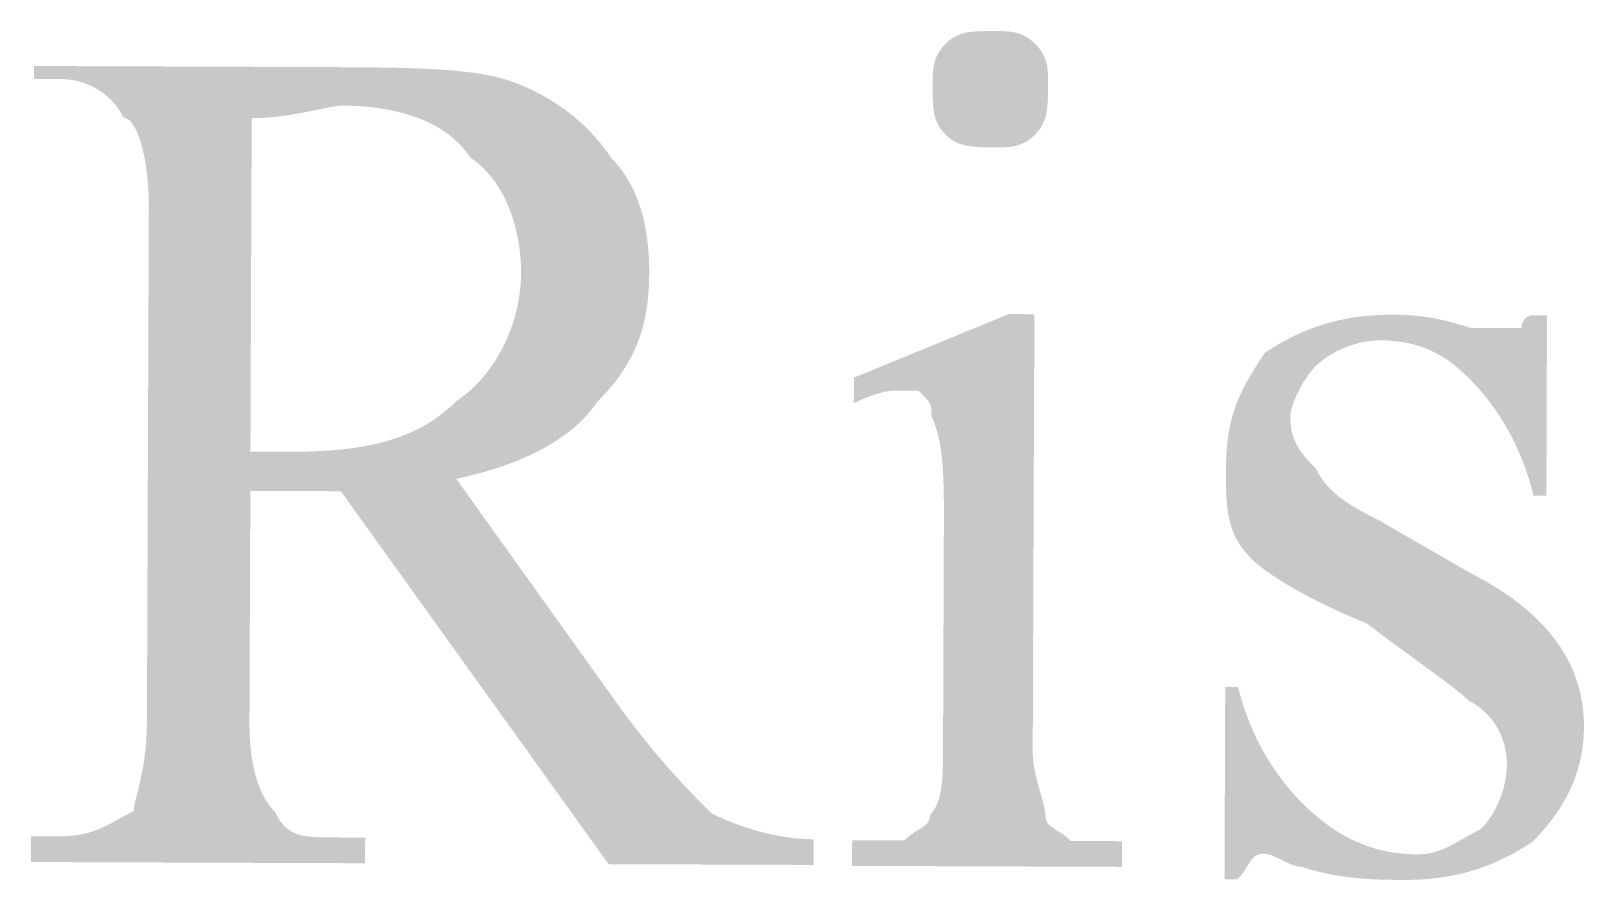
# Model space of a CAD drawing. Header units: millimetres. Extents: x -125 to 146, y -26 to 163.
# Drawn here: x 94.58 to 99.71, y 46.21 to 49.01 of the extents above; entities that cross this region are included whole.
import ezdxf

# ---------------------------------------------------------------- set-up
doc = ezdxf.new("R2010")
doc.units = ezdxf.units.MM
doc.header["$MEASUREMENT"] = 0
doc.layers.get('0').update_dxf_attribs({"color": 255, "linetype": 'CONTINUOUS'})

msp = doc.modelspace()

# ---------------------------------------------------------------- hatches: boundary and pattern name
at = {"true_color": 0x000007}
h = msp.add_hatch(color=7, dxfattribs=at)
h.paths.add_polyline_path([(97.7739, 49.0098), (97.7792, 49.0098), (97.7845, 49.0098), (97.7898, 49.0097), (97.7951, 49.0096), (97.8004, 49.0093), (97.8057, 49.009), (97.811, 49.0086), (97.8162, 49.0081), (97.8215, 49.0074), (97.8268, 49.0066), (97.8321, 49.0055), (97.8374, 49.0043), (97.8427, 49.0028), (97.848, 49.0011), (97.8533, 48.9992), (97.8585, 48.997), (97.8638, 48.9944), (97.8691, 48.9916), (97.8744, 48.9885), (97.8797, 48.9849), (97.8849, 48.9811), (97.8902, 48.9768), (97.8955, 48.9721), (97.9008, 48.967), (97.9058, 48.9617), (97.9105, 48.9564), (97.9147, 48.9511), (97.9185, 48.9458), (97.922, 48.9405), (97.9251, 48.9352), (97.9279, 48.9299), (97.9304, 48.9246), (97.9326, 48.9193), (97.9345, 48.914), (97.9362, 48.9087), (97.9376, 48.9034), (97.9388, 48.8981), (97.9398, 48.8928), (97.9406, 48.8875), (97.9412, 48.8822), (97.9417, 48.8769), (97.9421, 48.8716), (97.9423, 48.8663), (97.9425, 48.861), (97.9426, 48.8557), (97.9426, 48.8505), (97.9426, 48.8452), (97.9426, 48.8399), (97.9426, 48.8295), (97.9425, 48.8195), (97.9424, 48.8099), (97.9423, 48.8007), (97.9421, 48.7918), (97.9418, 48.7832), (97.9413, 48.775), (97.9408, 48.7671), (97.9401, 48.7594), (97.9392, 48.752), (97.9382, 48.7449), (97.937, 48.738), (97.9355, 48.7314), (97.9338, 48.7249), (97.9318, 48.7186), (97.9296, 48.7125), (97.9271, 48.7066), (97.9243, 48.7008), (97.9211, 48.6951), (97.9176, 48.6895), (97.9137, 48.6841), (97.9094, 48.6787), (97.9048, 48.6733), (97.8997, 48.668), (97.8943, 48.663), (97.889, 48.6584), (97.8837, 48.6541), (97.8784, 48.6503), (97.8731, 48.6468), (97.8678, 48.6437), (97.8625, 48.6409), (97.8572, 48.6384), (97.8519, 48.6362), (97.8466, 48.6343), (97.8413, 48.6327), (97.836, 48.6312), (97.8307, 48.63), (97.8254, 48.629), (97.8201, 48.6282), (97.8148, 48.6276), (97.8095, 48.6271), (97.8043, 48.6267), (97.799, 48.6265), (97.7937, 48.6263), (97.7884, 48.6262), (97.7831, 48.6262), (97.7778, 48.6262), (97.7725, 48.6262), (97.7621, 48.6262), (97.7522, 48.6263), (97.7427, 48.6264), (97.7335, 48.6265), (97.7247, 48.6267), (97.7163, 48.6271), (97.7082, 48.6275), (97.7004, 48.628), (97.6929, 48.6287), (97.6857, 48.6296), (97.6787, 48.6306), (97.672, 48.6318), (97.6655, 48.6333), (97.6592, 48.635), (97.6531, 48.637), (97.6471, 48.6392), (97.6413, 48.6417), (97.6356, 48.6445), (97.6301, 48.6477), (97.6246, 48.6512), (97.6192, 48.6551), (97.6139, 48.6594), (97.6086, 48.664), (97.6033, 48.6691), (97.5983, 48.6745), (97.5936, 48.6798), (97.5894, 48.6853), (97.5856, 48.6908), (97.5821, 48.6964), (97.579, 48.7021), (97.5762, 48.7079), (97.5737, 48.7138), (97.5715, 48.72), (97.5696, 48.7262), (97.568, 48.7327), (97.5665, 48.7394), (97.5654, 48.7463), (97.5644, 48.7534), (97.5636, 48.7608), (97.5629, 48.7685), (97.5624, 48.7764), (97.5621, 48.7846), (97.5618, 48.7932), (97.5617, 48.8021), (97.5616, 48.8113), (97.5616, 48.8209), (97.5616, 48.8309), (97.5616, 48.8413), (97.5617, 48.8466), (97.5617, 48.8519), (97.5618, 48.8572), (97.5619, 48.8624), (97.5621, 48.8677), (97.5624, 48.873), (97.5628, 48.8783), (97.5634, 48.8836), (97.564, 48.8889), (97.5649, 48.8942), (97.5659, 48.8995), (97.5672, 48.9048), (97.5686, 48.91), (97.5703, 48.9153), (97.5723, 48.9206), (97.5745, 48.9259), (97.577, 48.9312), (97.5798, 48.9365), (97.583, 48.9417), (97.5865, 48.947), (97.5904, 48.9523), (97.5947, 48.9576), (97.5993, 48.9628), (97.6044, 48.9681), (97.6097, 48.9732), (97.6151, 48.9778), (97.6204, 48.982), (97.6259, 48.9859), (97.6314, 48.9893), (97.6369, 48.9925), (97.6426, 48.9953), (97.6484, 48.9977), (97.6544, 48.9999), (97.6605, 49.0018), (97.6668, 49.0035), (97.6734, 49.0049), (97.6801, 49.0061), (97.6871, 49.0071), (97.6943, 49.0079), (97.7018, 49.0085), (97.7096, 49.009), (97.7177, 49.0094), (97.7261, 49.0096), (97.7349, 49.0098), (97.7441, 49.0099), (97.7536, 49.0099), (97.7636, 49.0099)])
h.paths.add_polyline_path([(97.8975, 48.0754), (97.8921, 46.6334), (97.8923, 46.6228), (97.8929, 46.6123), (97.8938, 46.6017), (97.8951, 46.5913), (97.8967, 46.5809), (97.8985, 46.5706), (97.9006, 46.5603), (97.9028, 46.5503), (97.9052, 46.5403), (97.9077, 46.5306), (97.9102, 46.521), (97.9129, 46.5116), (97.9155, 46.5025), (97.918, 46.4936), (97.9205, 46.4849), (97.9229, 46.4765), (97.9252, 46.4684), (97.9272, 46.4606), (97.9291, 46.4532), (97.9306, 46.4461), (97.9319, 46.4394), (97.9329, 46.433), (97.9335, 46.4271), (97.9337, 46.4216), (97.9339, 46.4165), (97.9345, 46.4118), (97.9355, 46.4075), (97.937, 46.4035), (97.9387, 46.3999), (97.9409, 46.3964), (97.9433, 46.3932), (97.9461, 46.3902), (97.9492, 46.3873), (97.9525, 46.3845), (97.9561, 46.3818), (97.96, 46.3792), (97.9641, 46.3765), (97.9683, 46.3738), (97.9728, 46.371), (97.9774, 46.3681), (97.9822, 46.3651), (97.987, 46.3619), (97.992, 46.3584), (97.9971, 46.3547), (98.0023, 46.3507), (98.0075, 46.3464), (98.0128, 46.3417), (98.018, 46.3366), (98.0185, 46.3366), (98.0198, 46.3366), (98.0218, 46.3366), (98.0247, 46.3366), (98.0283, 46.3366), (98.0326, 46.3366), (98.0375, 46.3365), (98.0431, 46.3365), (98.0493, 46.3365), (98.056, 46.3365), (98.0632, 46.3364), (98.071, 46.3364), (98.0791, 46.3364), (98.0877, 46.3364), (98.0966, 46.3363), (98.1058, 46.3363), (98.1154, 46.3363), (98.1252, 46.3362), (98.1352, 46.3362), (98.1454, 46.3361), (98.1558, 46.3361), (98.1663, 46.3361), (98.1768, 46.336), (98.1874, 46.336), (98.1871, 46.2513), (97.2954, 46.2546), (97.2957, 46.3393), (97.3063, 46.3392), (97.3169, 46.3392), (97.3274, 46.3392), (97.3379, 46.3391), (97.3482, 46.3391), (97.3583, 46.3391), (97.3683, 46.339), (97.3779, 46.339), (97.3874, 46.3389), (97.3964, 46.3389), (97.4052, 46.3389), (97.4135, 46.3388), (97.4213, 46.3388), (97.4287, 46.3388), (97.4356, 46.3388), (97.4419, 46.3387), (97.4477, 46.3387), (97.4527, 46.3387), (97.4572, 46.3387), (97.4608, 46.3387), (97.4638, 46.3387), (97.4659, 46.3387), (97.4673, 46.3387), (97.4677, 46.3386), (97.473, 46.3437), (97.4783, 46.3484), (97.4836, 46.3526), (97.4887, 46.3566), (97.4939, 46.3603), (97.4989, 46.3637), (97.5038, 46.3669), (97.5086, 46.3699), (97.5132, 46.3727), (97.5177, 46.3755), (97.522, 46.3781), (97.5261, 46.3808), (97.5299, 46.3834), (97.5336, 46.3861), (97.5369, 46.3888), (97.54, 46.3917), (97.5428, 46.3947), (97.5453, 46.3979), (97.5475, 46.4013), (97.5493, 46.405), (97.5507, 46.409), (97.5518, 46.4133), (97.5525, 46.4179), (97.5527, 46.423), (97.5578, 46.4285), (97.5625, 46.4344), (97.5667, 46.4407), (97.5706, 46.4474), (97.5741, 46.4545), (97.5773, 46.4619), (97.5801, 46.4697), (97.5827, 46.4778), (97.5849, 46.4861), (97.5869, 46.4948), (97.5886, 46.5037), (97.5901, 46.5128), (97.5913, 46.5222), (97.5924, 46.5318), (97.5932, 46.5415), (97.5939, 46.5514), (97.5945, 46.5615), (97.5949, 46.5717), (97.5952, 46.582), (97.5955, 46.5924), (97.5956, 46.6028), (97.5957, 46.6134), (97.5958, 46.6239), (97.5958, 46.6345), (97.5985, 47.3568), (97.5985, 47.3778), (97.5986, 47.3983), (97.5986, 47.4183), (97.5986, 47.438), (97.5985, 47.4571), (97.5983, 47.4759), (97.5979, 47.4942), (97.5975, 47.512), (97.5969, 47.5295), (97.5961, 47.5464), (97.5952, 47.563), (97.594, 47.5791), (97.5926, 47.5947), (97.591, 47.61), (97.5891, 47.6247), (97.587, 47.6391), (97.5845, 47.653), (97.5818, 47.6664), (97.5787, 47.6795), (97.5752, 47.692), (97.5714, 47.7042), (97.5672, 47.7159), (97.5626, 47.7271), (97.5576, 47.738), (97.5576, 47.743), (97.5576, 47.7477), (97.5575, 47.752), (97.5574, 47.756), (97.5572, 47.7597), (97.557, 47.7631), (97.5566, 47.7663), (97.5561, 47.7693), (97.5554, 47.7722), (97.5546, 47.775), (97.5536, 47.7777), (97.5524, 47.7803), (97.551, 47.783), (97.5493, 47.7857), (97.5474, 47.7884), (97.5452, 47.7913), (97.5427, 47.7944), (97.5399, 47.7976), (97.5368, 47.801), (97.5333, 47.8047), (97.5295, 47.8087), (97.5252, 47.813), (97.5206, 47.8177), (97.5155, 47.8228), (97.5153, 47.8228), (97.5147, 47.8228), (97.5136, 47.8228), (97.5122, 47.8228), (97.5104, 47.8228), (97.5083, 47.8228), (97.5058, 47.8228), (97.503, 47.8228), (97.4999, 47.8229), (97.4965, 47.8229), (97.4929, 47.8229), (97.4891, 47.8229), (97.485, 47.8229), (97.4807, 47.8229), (97.4763, 47.8229), (97.4716, 47.823), (97.4669, 47.823), (97.462, 47.823), (97.4569, 47.823), (97.4518, 47.823), (97.4467, 47.823), (97.4414, 47.8231), (97.4362, 47.8231), (97.4309, 47.8231), (97.4306, 47.8231), (97.4299, 47.8231), (97.4288, 47.823), (97.4271, 47.8229), (97.4251, 47.8227), (97.4225, 47.8225), (97.4195, 47.8221), (97.4161, 47.8216), (97.4122, 47.8209), (97.4078, 47.8201), (97.403, 47.8191), (97.3978, 47.8179), (97.3921, 47.8165), (97.386, 47.8149), (97.3794, 47.813), (97.3724, 47.8108), (97.365, 47.8083), (97.3571, 47.8055), (97.3488, 47.8024), (97.3401, 47.7989), (97.331, 47.7951), (97.3214, 47.7909), (97.3115, 47.7863), (97.3011, 47.7813), (97.3014, 47.8659), (97.8128, 48.0757)])
h = msp.add_hatch(color=7, dxfattribs=at)
h.paths.add_polyline_path([(97.1684, 46.2577), (96.4911, 46.2602), (95.6066, 47.4912), (95.596, 47.4912), (95.5857, 47.4913), (95.5759, 47.4913), (95.5665, 47.4913), (95.5575, 47.4914), (95.5489, 47.4914), (95.5406, 47.4914), (95.5327, 47.4915), (95.525, 47.4915), (95.5177, 47.4915), (95.5106, 47.4915), (95.5038, 47.4916), (95.4972, 47.4916), (95.4908, 47.4916), (95.4847, 47.4916), (95.4787, 47.4917), (95.4728, 47.4917), (95.4671, 47.4917), (95.4615, 47.4917), (95.456, 47.4917), (95.4506, 47.4918), (95.4453, 47.4918), (95.44, 47.4918), (95.4347, 47.4918), (95.4345, 47.4918), (95.4338, 47.4918), (95.4328, 47.4918), (95.4315, 47.4918), (95.4299, 47.4918), (95.4281, 47.4918), (95.426, 47.4919), (95.4237, 47.4919), (95.4213, 47.4919), (95.4187, 47.4919), (95.4161, 47.4919), (95.4135, 47.4919), (95.4109, 47.4919), (95.4083, 47.4919), (95.4057, 47.4919), (95.4033, 47.4919), (95.401, 47.4919), (95.3989, 47.492), (95.3971, 47.492), (95.3955, 47.492), (95.3942, 47.492), (95.3932, 47.492), (95.3925, 47.492), (95.3923, 47.492), (95.3873, 47.492), (95.3826, 47.492), (95.3783, 47.492), (95.3743, 47.492), (95.3706, 47.4921), (95.3672, 47.4921), (95.364, 47.4921), (95.361, 47.4921), (95.3581, 47.4921), (95.3553, 47.4921), (95.3527, 47.4921), (95.35, 47.4921), (95.3473, 47.4921), (95.3447, 47.4922), (95.3419, 47.4922), (95.339, 47.4922), (95.336, 47.4922), (95.3328, 47.4922), (95.3294, 47.4922), (95.3257, 47.4922), (95.3217, 47.4922), (95.3174, 47.4923), (95.3127, 47.4923), (95.3077, 47.4923), (95.3049, 46.7303), (95.305, 46.7096), (95.3056, 46.6897), (95.3065, 46.6707), (95.3079, 46.6525), (95.3096, 46.6351), (95.3117, 46.6185), (95.3141, 46.6026), (95.3169, 46.5876), (95.3199, 46.5732), (95.3232, 46.5596), (95.3268, 46.5467), (95.3306, 46.5344), (95.3346, 46.5228), (95.3389, 46.5119), (95.3433, 46.5015), (95.3479, 46.4918), (95.3526, 46.4827), (95.3575, 46.4741), (95.3625, 46.4661), (95.3675, 46.4586), (95.3727, 46.4517), (95.3779, 46.4452), (95.3832, 46.4392), (95.3884, 46.4337), (95.3937, 46.4235), (95.399, 46.4142), (95.4044, 46.4056), (95.4099, 46.3979), (95.4155, 46.3909), (95.4214, 46.3846), (95.4274, 46.3789), (95.4338, 46.3739), (95.4404, 46.3695), (95.4474, 46.3656), (95.4548, 46.3622), (95.4626, 46.3593), (95.4708, 46.3568), (95.4795, 46.3548), (95.4888, 46.3531), (95.4987, 46.3517), (95.5091, 46.3506), (95.5202, 46.3498), (95.532, 46.3492), (95.5445, 46.3488), (95.5577, 46.3485), (95.5718, 46.3484), (95.5867, 46.3483), (95.6024, 46.3482), (95.6871, 46.3479), (95.6868, 46.2632), (94.5835, 46.2673), (94.5838, 46.352), (94.6684, 46.3516), (94.6839, 46.3518), (94.6985, 46.3524), (94.7124, 46.3534), (94.7255, 46.3548), (94.738, 46.3565), (94.7498, 46.3586), (94.7611, 46.3611), (94.772, 46.3638), (94.7824, 46.3669), (94.7924, 46.3702), (94.802, 46.3738), (94.8114, 46.3776), (94.8206, 46.3816), (94.8296, 46.3859), (94.8385, 46.3903), (94.8473, 46.3949), (94.8562, 46.3996), (94.8651, 46.4045), (94.8741, 46.4095), (94.8833, 46.4145), (94.8927, 46.4197), (94.9024, 46.4249), (94.9124, 46.4301), (94.9228, 46.4354), (94.923, 46.4409), (94.9236, 46.4469), (94.9246, 46.4533), (94.926, 46.4603), (94.9276, 46.4677), (94.9295, 46.4757), (94.9316, 46.4842), (94.9339, 46.4933), (94.9364, 46.503), (94.939, 46.5133), (94.9416, 46.5243), (94.9443, 46.5358), (94.947, 46.5481), (94.9496, 46.561), (94.9522, 46.5746), (94.9547, 46.5889), (94.957, 46.604), (94.9592, 46.6198), (94.9611, 46.6364), (94.9628, 46.6538), (94.9641, 46.6719), (94.9652, 46.691), (94.9659, 46.7108), (94.9662, 46.7315), (94.9725, 48.4275), (94.9723, 48.4485), (94.9718, 48.4689), (94.9708, 48.4889), (94.9694, 48.5083), (94.9677, 48.5271), (94.9656, 48.5453), (94.9632, 48.5628), (94.9605, 48.5796), (94.9575, 48.5957), (94.9542, 48.6111), (94.9506, 48.6256), (94.9468, 48.6393), (94.9428, 48.6521), (94.9385, 48.664), (94.9341, 48.6749), (94.9295, 48.6848), (94.9248, 48.6937), (94.9199, 48.7016), (94.9149, 48.7083), (94.9098, 48.7139), (94.9047, 48.7183), (94.8994, 48.7215), (94.8942, 48.7235), (94.8889, 48.7242), (94.8834, 48.7345), (94.8775, 48.7445), (94.8712, 48.754), (94.8645, 48.7631), (94.8575, 48.7717), (94.8501, 48.7799), (94.8423, 48.7876), (94.8343, 48.7949), (94.8259, 48.8018), (94.8173, 48.8082), (94.8084, 48.8142), (94.7993, 48.8197), (94.7899, 48.8248), (94.7804, 48.8295), (94.7706, 48.8337), (94.7607, 48.8375), (94.7507, 48.8409), (94.7405, 48.8438), (94.7302, 48.8462), (94.7198, 48.8483), (94.7094, 48.8498), (94.6988, 48.851), (94.6883, 48.8517), (94.6777, 48.8519), (94.593, 48.8523), (94.5932, 48.8946), (95.5245, 48.8911), (95.5614, 48.891), (95.5974, 48.8908), (95.6325, 48.8907), (95.6667, 48.8904), (95.7, 48.8901), (95.7324, 48.8897), (95.7639, 48.8892), (95.7945, 48.8886), (95.8242, 48.8878), (95.8529, 48.8869), (95.8808, 48.8857), (95.9078, 48.8844), (95.9339, 48.8829), (95.9591, 48.8811), (95.9834, 48.8791), (96.0068, 48.8768), (96.0293, 48.8742), (96.0509, 48.8713), (96.0717, 48.8681), (96.0915, 48.8645), (96.1104, 48.8606), (96.1285, 48.8563), (96.1457, 48.8516), (96.162, 48.8465), (96.1778, 48.8409), (96.1937, 48.8349), (96.2095, 48.8284), (96.2252, 48.8215), (96.2409, 48.8142), (96.2564, 48.8064), (96.2719, 48.7982), (96.2872, 48.7895), (96.3024, 48.7804), (96.3174, 48.7709), (96.3322, 48.7609), (96.3468, 48.7505), (96.3612, 48.7397), (96.3754, 48.7284), (96.3893, 48.7166), (96.4029, 48.7044), (96.4163, 48.6918), (96.4293, 48.6788), (96.4419, 48.6653), (96.4543, 48.6513), (96.4662, 48.637), (96.4778, 48.6222), (96.489, 48.6069), (96.4997, 48.5912), (96.51, 48.5804), (96.5199, 48.5691), (96.5294, 48.5574), (96.5384, 48.5452), (96.5469, 48.5326), (96.555, 48.5196), (96.5627, 48.5061), (96.5699, 48.4922), (96.5767, 48.4778), (96.583, 48.463), (96.5889, 48.4478), (96.5944, 48.4321), (96.5994, 48.416), (96.604, 48.3994), (96.6081, 48.3824), (96.6118, 48.365), (96.615, 48.3471), (96.6178, 48.3288), (96.6202, 48.3101), (96.6221, 48.2909), (96.6236, 48.2713), (96.6246, 48.2512), (96.6252, 48.2307), (96.6253, 48.2097), (96.625, 48.1888), (96.6242, 48.1683), (96.623, 48.1481), (96.6213, 48.1284), (96.619, 48.1091), (96.6163, 48.09), (96.6129, 48.0714), (96.6091, 48.053), (96.6046, 48.0349), (96.5995, 48.0171), (96.5938, 47.9996), (96.5874, 47.9823), (96.5804, 47.9653), (96.5727, 47.9484), (96.5643, 47.9317), (96.5552, 47.9152), (96.5454, 47.8989), (96.5348, 47.8826), (96.5234, 47.8665), (96.5113, 47.8505), (96.4983, 47.8346), (96.4845, 47.8187), (96.4699, 47.8029), (96.4544, 47.787), (96.4433, 47.7714), (96.4314, 47.7562), (96.4186, 47.7415), (96.405, 47.7272), (96.3906, 47.7134), (96.3754, 47.7), (96.3594, 47.687), (96.3427, 47.6745), (96.3252, 47.6624), (96.307, 47.6507), (96.2882, 47.6394), (96.2686, 47.6286), (96.2484, 47.6183), (96.2276, 47.6083), (96.2061, 47.5988), (96.184, 47.5897), (96.1613, 47.581), (96.1381, 47.5728), (96.1143, 47.5649), (96.09, 47.5575), (96.0652, 47.5506), (96.0399, 47.544), (96.0141, 47.5378), (95.9878, 47.5321), (96.5353, 46.7681), (96.5509, 46.7473), (96.5661, 46.7273), (96.5808, 46.7082), (96.5952, 46.6899), (96.6092, 46.6722), (96.6229, 46.6553), (96.6362, 46.639), (96.6492, 46.6234), (96.662, 46.6084), (96.6744, 46.5939), (96.6866, 46.5799), (96.6986, 46.5664), (96.7104, 46.5533), (96.7219, 46.5407), (96.7333, 46.5284), (96.7445, 46.5164), (96.7555, 46.5048), (96.7665, 46.4934), (96.7773, 46.4822), (96.788, 46.4712), (96.7987, 46.4604), (96.8093, 46.4496), (96.8198, 46.4389), (96.8304, 46.4283), (96.8412, 46.423), (96.8524, 46.4177), (96.864, 46.4124), (96.876, 46.4072), (96.8883, 46.402), (96.9011, 46.397), (96.9141, 46.392), (96.9274, 46.3872), (96.9411, 46.3825), (96.955, 46.378), (96.9692, 46.3737), (96.9836, 46.3695), (96.9983, 46.3656), (97.0131, 46.362), (97.0282, 46.3585), (97.0434, 46.3554), (97.0587, 46.3526), (97.0742, 46.35), (97.0898, 46.3478), (97.1055, 46.346), (97.1212, 46.3445), (97.137, 46.3434), (97.1529, 46.3427), (97.1687, 46.3424)])
h.paths.add_polyline_path([(95.3081, 47.6219), (95.3132, 47.6219), (95.3179, 47.6219), (95.3222, 47.6219), (95.3262, 47.6219), (95.3299, 47.6219), (95.3333, 47.6218), (95.3365, 47.6218), (95.3395, 47.6218), (95.3424, 47.6218), (95.3451, 47.6218), (95.3478, 47.6218), (95.3505, 47.6218), (95.3531, 47.6218), (95.3558, 47.6218), (95.3586, 47.6217), (95.3615, 47.6217), (95.3645, 47.6217), (95.3677, 47.6217), (95.3711, 47.6217), (95.3748, 47.6217), (95.3788, 47.6217), (95.3831, 47.6217), (95.3877, 47.6216), (95.3928, 47.6216), (95.393, 47.6216), (95.3936, 47.6216), (95.3946, 47.6216), (95.3959, 47.6216), (95.3976, 47.6216), (95.3994, 47.6216), (95.4015, 47.6216), (95.4038, 47.6216), (95.4062, 47.6216), (95.4087, 47.6216), (95.4113, 47.6216), (95.414, 47.6215), (95.4166, 47.6215), (95.4192, 47.6215), (95.4218, 47.6215), (95.4242, 47.6215), (95.4264, 47.6215), (95.4285, 47.6215), (95.4304, 47.6215), (95.432, 47.6215), (95.4333, 47.6215), (95.4343, 47.6215), (95.4349, 47.6215), (95.4351, 47.6215), (95.4668, 47.6216), (95.4975, 47.6221), (95.5274, 47.6232), (95.5564, 47.6247), (95.5846, 47.6268), (95.612, 47.6294), (95.6386, 47.6326), (95.6644, 47.6363), (95.6895, 47.6406), (95.7138, 47.6455), (95.7375, 47.6511), (95.7604, 47.6573), (95.7827, 47.6642), (95.8043, 47.6717), (95.8252, 47.68), (95.8456, 47.6889), (95.8654, 47.6986), (95.8846, 47.7091), (95.9032, 47.7203), (95.9213, 47.7324), (95.9389, 47.7452), (95.956, 47.7589), (95.9726, 47.7734), (95.9887, 47.7888), (96.0044, 47.7997), (96.0197, 47.8115), (96.0344, 47.8241), (96.0487, 47.8375), (96.0625, 47.8517), (96.0757, 47.8665), (96.0884, 47.882), (96.1005, 47.8981), (96.112, 47.9148), (96.1229, 47.9321), (96.1332, 47.9498), (96.1429, 47.9681), (96.1519, 47.9868), (96.1602, 48.0059), (96.1678, 48.0254), (96.1747, 48.0452), (96.1809, 48.0653), (96.1863, 48.0857), (96.1909, 48.1063), (96.1948, 48.1271), (96.1979, 48.148), (96.2001, 48.169), (96.2015, 48.1901), (96.202, 48.2113), (96.2018, 48.2274), (96.2012, 48.2439), (96.2001, 48.2607), (96.1985, 48.2778), (96.1964, 48.2951), (96.1938, 48.3125), (96.1906, 48.3301), (96.1868, 48.3478), (96.1825, 48.3654), (96.1775, 48.383), (96.1719, 48.4005), (96.1657, 48.4178), (96.1588, 48.4349), (96.1512, 48.4517), (96.143, 48.4682), (96.134, 48.4844), (96.1243, 48.5), (96.1138, 48.5152), (96.1026, 48.5299), (96.0905, 48.5439), (96.0777, 48.5573), (96.064, 48.57), (96.0495, 48.5819), (96.0341, 48.5929), (96.0231, 48.6084), (96.0113, 48.623), (95.9987, 48.6368), (95.9853, 48.6497), (95.9711, 48.6619), (95.9563, 48.6732), (95.9408, 48.6838), (95.9247, 48.6937), (95.908, 48.7028), (95.8907, 48.7112), (95.8729, 48.7189), (95.8546, 48.7259), (95.8359, 48.7322), (95.8168, 48.7379), (95.7973, 48.743), (95.7775, 48.7475), (95.7574, 48.7514), (95.737, 48.7548), (95.7164, 48.7575), (95.6956, 48.7598), (95.6747, 48.7615), (95.6536, 48.7628), (95.6325, 48.7635), (95.6114, 48.7638), (95.6056, 48.7636), (95.599, 48.763), (95.5916, 48.7621), (95.5833, 48.7608), (95.5743, 48.7592), (95.5646, 48.7574), (95.5542, 48.7553), (95.5432, 48.7531), (95.5316, 48.7507), (95.5194, 48.7482), (95.5067, 48.7457), (95.4935, 48.7431), (95.4799, 48.7405), (95.4659, 48.7379), (95.4515, 48.7355), (95.4368, 48.7331), (95.4218, 48.7309), (95.4066, 48.7289), (95.3911, 48.727), (95.3755, 48.7255), (95.3598, 48.7242), (95.344, 48.7233), (95.3281, 48.7227), (95.3122, 48.7226)])
msp.add_hatch(color=7, dxfattribs=at).paths.add_polyline_path([(99.5908, 48.0718), (99.5886, 47.4765), (99.5463, 47.4766), (99.5408, 47.4979), (99.535, 47.5187), (99.5287, 47.5391), (99.5221, 47.559), (99.5151, 47.5784), (99.5077, 47.5973), (99.5, 47.6159), (99.492, 47.6339), (99.4837, 47.6515), (99.4751, 47.6686), (99.4662, 47.6853), (99.4571, 47.7015), (99.4478, 47.7173), (99.4383, 47.7326), (99.4286, 47.7474), (99.4188, 47.7619), (99.4087, 47.7758), (99.3986, 47.7893), (99.3883, 47.8024), (99.378, 47.815), (99.3676, 47.8272), (99.3571, 47.8389), (99.3466, 47.8502), (99.336, 47.861), (99.3255, 47.8714), (99.3149, 47.8814), (99.3043, 47.8909), (99.2936, 47.9), (99.2829, 47.9086), (99.2721, 47.9168), (99.2611, 47.9246), (99.25, 47.9319), (99.2388, 47.9388), (99.2274, 47.9452), (99.2159, 47.9512), (99.2041, 47.9568), (99.1921, 47.9619), (99.1798, 47.9666), (99.1673, 47.9708), (99.1546, 47.9746), (99.1415, 47.978), (99.1281, 47.9809), (99.1144, 47.9833), (99.1003, 47.9854), (99.0859, 47.987), (99.071, 47.9881), (99.0558, 47.9889), (99.0402, 47.9891), (99.0296, 47.989), (99.019, 47.9884), (99.0085, 47.9873), (98.998, 47.986), (98.9876, 47.9842), (98.9773, 47.9821), (98.9671, 47.9796), (98.957, 47.9769), (98.9471, 47.9738), (98.9373, 47.9705), (98.9277, 47.9669), (98.9184, 47.9631), (98.9092, 47.9591), (98.9003, 47.9548), (98.8916, 47.9504), (98.8832, 47.9458), (98.8751, 47.9411), (98.8673, 47.9362), (98.8599, 47.9312), (98.8528, 47.9261), (98.846, 47.921), (98.8397, 47.9158), (98.8337, 47.9105), (98.8282, 47.9052), (98.8229, 47.8998), (98.8176, 47.8939), (98.8123, 47.8876), (98.8071, 47.881), (98.802, 47.8741), (98.7969, 47.867), (98.792, 47.8596), (98.7872, 47.8521), (98.7826, 47.8444), (98.7781, 47.8366), (98.7738, 47.8287), (98.7697, 47.8208), (98.7658, 47.8129), (98.7621, 47.805), (98.7587, 47.7972), (98.7556, 47.7895), (98.7528, 47.7819), (98.7503, 47.7746), (98.7481, 47.7674), (98.7463, 47.7605), (98.7449, 47.7539), (98.7438, 47.7476), (98.7431, 47.7417), (98.7429, 47.7362), (98.7431, 47.7259), (98.7437, 47.7159), (98.7447, 47.7064), (98.7461, 47.6972), (98.7478, 47.6884), (98.75, 47.68), (98.7524, 47.6719), (98.7552, 47.6641), (98.7582, 47.6565), (98.7616, 47.6493), (98.7651, 47.6423), (98.769, 47.6356), (98.773, 47.6291), (98.7773, 47.6227), (98.7817, 47.6166), (98.7863, 47.6106), (98.7911, 47.6048), (98.796, 47.5991), (98.801, 47.5935), (98.806, 47.588), (98.8112, 47.5826), (98.8164, 47.5772), (98.8217, 47.5719), (98.8269, 47.5666), (98.8324, 47.5559), (98.8383, 47.5456), (98.8446, 47.5358), (98.8513, 47.5264), (98.8583, 47.5173), (98.8657, 47.5087), (98.8735, 47.5004), (98.8815, 47.4924), (98.8899, 47.4847), (98.8985, 47.4774), (98.9074, 47.4702), (98.9165, 47.4634), (98.9258, 47.4568), (98.9354, 47.4504), (98.9451, 47.4442), (98.955, 47.4381), (98.9651, 47.4323), (98.9752, 47.4265), (98.9855, 47.4209), (98.9959, 47.4154), (99.0063, 47.4099), (99.0169, 47.4045), (99.0274, 47.3992), (99.038, 47.3938), (99.3337, 47.2234), (99.3647, 47.2072), (99.3944, 47.1905), (99.4228, 47.1735), (99.4498, 47.1559), (99.4756, 47.138), (99.5, 47.1196), (99.523, 47.1008), (99.5448, 47.0815), (99.5652, 47.0618), (99.5843, 47.0417), (99.6021, 47.0211), (99.6186, 47.0001), (99.6337, 46.9786), (99.6475, 46.9568), (99.66, 46.9345), (99.6712, 46.9117), (99.681, 46.8885), (99.6895, 46.8649), (99.6967, 46.8408), (99.7026, 46.8163), (99.7071, 46.7914), (99.7103, 46.766), (99.7122, 46.7402), (99.7128, 46.714), (99.7125, 46.6981), (99.7118, 46.6822), (99.7105, 46.6664), (99.7088, 46.6505), (99.7066, 46.6346), (99.7038, 46.6188), (99.7005, 46.6029), (99.6966, 46.587), (99.6922, 46.5712), (99.6871, 46.5553), (99.6814, 46.5395), (99.675, 46.5236), (99.668, 46.5078), (99.6603, 46.4919), (99.652, 46.4761), (99.6429, 46.4602), (99.633, 46.4444), (99.6224, 46.4286), (99.6111, 46.4127), (99.5989, 46.3969), (99.586, 46.3811), (99.5722, 46.3653), (99.5575, 46.3494), (99.542, 46.3336), (99.5261, 46.3233), (99.5102, 46.3135), (99.4942, 46.304), (99.4782, 46.295), (99.4621, 46.2865), (99.4459, 46.2784), (99.4296, 46.2708), (99.4132, 46.2635), (99.3966, 46.2568), (99.3799, 46.2504), (99.363, 46.2445), (99.3459, 46.2391), (99.3286, 46.2341), (99.311, 46.2295), (99.2932, 46.2254), (99.2751, 46.2217), (99.2567, 46.2185), (99.238, 46.2157), (99.219, 46.2133), (99.1996, 46.2114), (99.1798, 46.2099), (99.1597, 46.2089), (99.1392, 46.2083), (99.1182, 46.2082), (99.1074, 46.2082), (99.0962, 46.2083), (99.0846, 46.2084), (99.0726, 46.2085), (99.0602, 46.2088), (99.0475, 46.2091), (99.0344, 46.2095), (99.021, 46.2101), (99.0074, 46.2108), (98.9934, 46.2117), (98.9792, 46.2128), (98.9648, 46.214), (98.9501, 46.2155), (98.9353, 46.2173), (98.9203, 46.2193), (98.9051, 46.2215), (98.8897, 46.2241), (98.8742, 46.2269), (98.8586, 46.2301), (98.843, 46.2337), (98.8272, 46.2376), (98.8114, 46.2419), (98.7956, 46.2466), (98.7797, 46.2518), (98.7744, 46.252), (98.7692, 46.2526), (98.7639, 46.2536), (98.7586, 46.255), (98.7533, 46.2566), (98.748, 46.2585), (98.7427, 46.2606), (98.7374, 46.2629), (98.7322, 46.2653), (98.7269, 46.2679), (98.7216, 46.2705), (98.7163, 46.2732), (98.711, 46.2758), (98.7057, 46.2785), (98.7005, 46.281), (98.6952, 46.2834), (98.6899, 46.2857), (98.6846, 46.2878), (98.6793, 46.2897), (98.674, 46.2914), (98.6688, 46.2927), (98.6635, 46.2937), (98.6582, 46.2943), (98.6529, 46.2946), (98.6478, 46.2944), (98.6431, 46.2938), (98.6388, 46.2927), (98.6348, 46.2913), (98.6312, 46.2895), (98.6277, 46.2874), (98.6245, 46.2849), (98.6215, 46.2821), (98.6186, 46.2791), (98.6158, 46.2757), (98.6131, 46.2721), (98.6105, 46.2683), (98.6078, 46.2642), (98.6051, 46.2599), (98.6023, 46.2555), (98.5994, 46.2509), (98.5964, 46.2461), (98.5932, 46.2412), (98.5897, 46.2362), (98.586, 46.2311), (98.582, 46.226), (98.5777, 46.2207), (98.573, 46.2155), (98.5679, 46.2102), (98.5256, 46.2104), (98.5279, 46.8454), (98.5703, 46.8452), (98.5757, 46.8242), (98.5815, 46.8037), (98.5878, 46.7836), (98.5945, 46.764), (98.6015, 46.7448), (98.6088, 46.726), (98.6165, 46.7077), (98.6246, 46.6898), (98.6329, 46.6723), (98.6415, 46.6553), (98.6503, 46.6388), (98.6594, 46.6226), (98.6687, 46.6069), (98.6782, 46.5917), (98.6879, 46.5769), (98.6978, 46.5625), (98.7078, 46.5486), (98.7179, 46.5351), (98.7282, 46.5221), (98.7385, 46.5095), (98.749, 46.4973), (98.7595, 46.4856), (98.77, 46.4743), (98.7805, 46.4634), (98.7963, 46.4479), (98.8122, 46.4333), (98.828, 46.4195), (98.8438, 46.4066), (98.8596, 46.3944), (98.8755, 46.383), (98.8913, 46.3725), (98.9071, 46.3626), (98.923, 46.3535), (98.9388, 46.3451), (98.9547, 46.3374), (98.9705, 46.3304), (98.9864, 46.3241), (99.0022, 46.3184), (99.0181, 46.3133), (99.0339, 46.3088), (99.0498, 46.305), (99.0657, 46.3016), (99.0815, 46.2989), (99.0974, 46.2967), (99.1133, 46.2949), (99.1291, 46.2937), (99.145, 46.293), (99.1609, 46.2927), (99.1713, 46.2929), (99.1812, 46.2935), (99.1908, 46.2945), (99.2001, 46.2959), (99.2091, 46.2976), (99.2178, 46.2998), (99.2263, 46.3022), (99.2346, 46.305), (99.2428, 46.308), (99.2509, 46.3113), (99.2589, 46.3149), (99.2668, 46.3188), (99.2748, 46.3228), (99.2828, 46.3271), (99.2908, 46.3315), (99.299, 46.3361), (99.3074, 46.3408), (99.3159, 46.3457), (99.3246, 46.3507), (99.3336, 46.3558), (99.3429, 46.3609), (99.3525, 46.3661), (99.3625, 46.3713), (99.3729, 46.3766), (99.3782, 46.3821), (99.3835, 46.388), (99.3887, 46.3943), (99.3939, 46.401), (99.3991, 46.4081), (99.4041, 46.4155), (99.409, 46.4232), (99.4138, 46.4313), (99.4185, 46.4397), (99.423, 46.4483), (99.4273, 46.4572), (99.4314, 46.4663), (99.4353, 46.4757), (99.4389, 46.4852), (99.4423, 46.495), (99.4455, 46.5049), (99.4483, 46.5149), (99.4508, 46.5251), (99.453, 46.5354), (99.4548, 46.5458), (99.4563, 46.5563), (99.4574, 46.5668), (99.4581, 46.5774), (99.4583, 46.5879), (99.4581, 46.5985), (99.4575, 46.6091), (99.4564, 46.6196), (99.4549, 46.6301), (99.453, 46.6405), (99.4506, 46.6508), (99.4478, 46.661), (99.4445, 46.6711), (99.4408, 46.681), (99.4366, 46.6908), (99.432, 46.7004), (99.427, 46.7098), (99.4215, 46.7189), (99.4156, 46.7279), (99.4093, 46.7365), (99.4024, 46.7449), (99.3952, 46.753), (99.3875, 46.7608), (99.3794, 46.7683), (99.3708, 46.7754), (99.3618, 46.7822), (99.3523, 46.7885), (99.3424, 46.7945), (99.3321, 46.8001), (99.3264, 46.8056), (99.3198, 46.8116), (99.3124, 46.818), (99.3042, 46.8249), (99.2951, 46.8322), (99.2853, 46.8399), (99.2747, 46.8481), (99.2633, 46.8568), (99.2512, 46.8658), (99.2384, 46.8754), (99.2249, 46.8853), (99.2107, 46.8958), (99.1959, 46.9066), (99.1804, 46.9179), (99.1643, 46.9297), (99.1476, 46.9419), (99.1303, 46.9545), (99.1124, 46.9676), (99.094, 46.9811), (99.0751, 46.995), (99.0556, 47.0094), (99.0357, 47.0243), (99.0153, 47.0396), (98.9944, 47.0553), (98.9684, 47.066), (98.9433, 47.0766), (98.9191, 47.0873), (98.8957, 47.0978), (98.8733, 47.1083), (98.8517, 47.1187), (98.831, 47.129), (98.8112, 47.1391), (98.7923, 47.1491), (98.7743, 47.1589), (98.7571, 47.1685), (98.7408, 47.178), (98.7254, 47.1872), (98.7109, 47.1961), (98.6973, 47.2048), (98.6845, 47.2133), (98.6726, 47.2214), (98.6616, 47.2292), (98.6515, 47.2367), (98.6423, 47.2438), (98.6339, 47.2505), (98.6265, 47.2569), (98.6199, 47.2629), (98.6142, 47.2684), (98.604, 47.279), (98.5948, 47.2897), (98.5863, 47.3003), (98.5786, 47.3111), (98.5717, 47.3219), (98.5654, 47.3328), (98.5599, 47.3438), (98.5549, 47.3549), (98.5505, 47.3662), (98.5467, 47.3777), (98.5434, 47.3894), (98.5406, 47.4013), (98.5382, 47.4134), (98.5362, 47.4258), (98.5346, 47.4384), (98.5333, 47.4514), (98.5323, 47.4646), (98.5316, 47.4782), (98.5311, 47.4921), (98.5308, 47.5064), (98.5306, 47.5211), (98.5305, 47.5362), (98.5305, 47.5517), (98.5306, 47.5677), (98.5309, 47.5884), (98.5316, 47.6083), (98.5328, 47.6275), (98.5344, 47.6459), (98.5365, 47.6636), (98.539, 47.6808), (98.5419, 47.6973), (98.5452, 47.7134), (98.5491, 47.7291), (98.5533, 47.7444), (98.558, 47.7593), (98.5631, 47.7739), (98.5687, 47.7884), (98.5747, 47.8026), (98.5811, 47.8168), (98.588, 47.8309), (98.5953, 47.845), (98.6031, 47.8591), (98.6113, 47.8734), (98.62, 47.8878), (98.6291, 47.9024), (98.6386, 47.9173), (98.6486, 47.9326), (98.659, 47.9482), (98.6749, 47.9585), (98.6909, 47.9684), (98.7068, 47.9778), (98.7228, 47.9868), (98.7389, 47.9953), (98.7551, 48.0034), (98.7714, 48.0111), (98.7878, 48.0183), (98.8044, 48.0251), (98.8211, 48.0314), (98.838, 48.0373), (98.8551, 48.0427), (98.8725, 48.0477), (98.89, 48.0523), (98.9079, 48.0564), (98.926, 48.0601), (98.9444, 48.0633), (98.9631, 48.0661), (98.9821, 48.0685), (99.0015, 48.0704), (99.0212, 48.0719), (99.0413, 48.0729), (99.0619, 48.0735), (99.0828, 48.0736), (99.0883, 48.0736), (99.0943, 48.0736), (99.1007, 48.0735), (99.1075, 48.0734), (99.1148, 48.0731), (99.1225, 48.0728), (99.1306, 48.0724), (99.1392, 48.0719), (99.1483, 48.0712), (99.1578, 48.0703), (99.1677, 48.0693), (99.178, 48.068), (99.1888, 48.0665), (99.2001, 48.0648), (99.2117, 48.0628), (99.2239, 48.0606), (99.2364, 48.058), (99.2494, 48.0552), (99.2629, 48.052), (99.2767, 48.0484), (99.2911, 48.0445), (99.3058, 48.0402), (99.321, 48.0355), (99.3366, 48.0304), (99.3419, 48.0303), (99.3472, 48.0303), (99.3525, 48.0303), (99.3578, 48.0303), (99.3631, 48.0303), (99.3684, 48.0303), (99.3737, 48.0302), (99.379, 48.0302), (99.3843, 48.0302), (99.3896, 48.0302), (99.3949, 48.0302), (99.4001, 48.0301), (99.4054, 48.0301), (99.4107, 48.0301), (99.416, 48.0301), (99.4213, 48.0301), (99.4266, 48.03), (99.4319, 48.03), (99.4372, 48.03), (99.4425, 48.03), (99.4478, 48.03), (99.4531, 48.0299), (99.4584, 48.0299), (99.4636, 48.0299), (99.4639, 48.0299), (99.4645, 48.0299), (99.4655, 48.0299), (99.4668, 48.0299), (99.4684, 48.0299), (99.4703, 48.0299), (99.4723, 48.0299), (99.4746, 48.0299), (99.477, 48.0298), (99.4796, 48.0298), (99.4822, 48.0298), (99.4848, 48.0298), (99.4875, 48.0298), (99.4901, 48.0298), (99.4926, 48.0298), (99.495, 48.0298), (99.4973, 48.0298), (99.4994, 48.0298), (99.5012, 48.0298), (99.5028, 48.0298), (99.5042, 48.0297), (99.5051, 48.0297), (99.5058, 48.0297), (99.506, 48.0297), (99.506, 48.03), (99.506, 48.0306), (99.5061, 48.0316), (99.5062, 48.0329), (99.5064, 48.0345), (99.5067, 48.0364), (99.5071, 48.0384), (99.5076, 48.0407), (99.5083, 48.0431), (99.5091, 48.0457), (99.5101, 48.0483), (99.5113, 48.0509), (99.5128, 48.0535), (99.5145, 48.0561), (99.5164, 48.0586), (99.5186, 48.0611), (99.5211, 48.0633), (99.524, 48.0654), (99.5271, 48.0673), (99.5306, 48.0688), (99.5345, 48.0702), (99.5387, 48.0711), (99.5434, 48.0717), (99.5485, 48.0719)])

doc.saveas('drawing.dxf')
